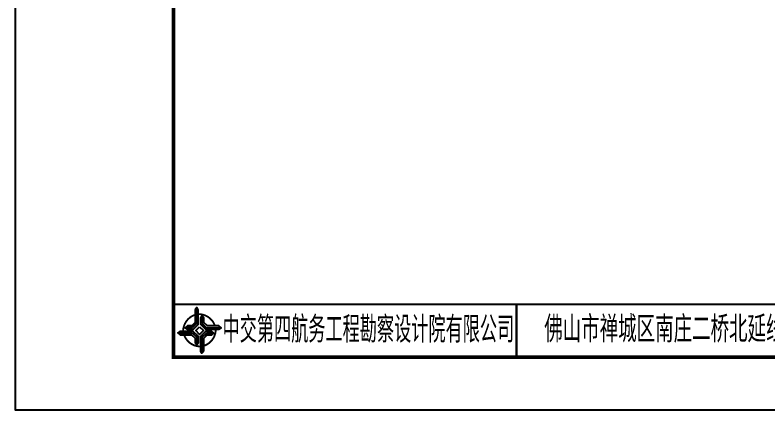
# Model space of a CAD drawing. Extents: x -1568 to -728, y -1287 to -990.
# Drawn here: x -1568.2 to -1425.6, y -1286.8 to -1212 of the extents above; entities that cross this region are included whole.
import ezdxf
from ezdxf.enums import TextEntityAlignment as Align

# ---------------------------------------------------------------- set-up
doc = ezdxf.new("R2010")
doc.units = 0
doc.header["$LTSCALE"] = 5
doc.layers.get('0').update_dxf_attribs({"linetype": 'CONTINUOUS'})
doc.layers.add('图框', color=7, linetype='CONTINUOUS')
doc.styles.get("Standard").update_dxf_attribs({"font": 'simplex1.shx', "width": 0.7, "bigfont": 'hztxt.shx'})

# ---------------------------------------------------------------- blocks, each defined once
blk = doc.blocks.new('tb')
at = {"lineweight": -3}
h = blk.add_hatch(color=256, dxfattribs=at)
h.paths.add_polyline_path([(-1.23, -0.13), (-3.78, -0.14), (-4.14, -0.41), (-1.4, -0.44), (-0.56, -1.24), (-0.54, -2.62), (-0.27, -2.2), (-0.26, -1.06)])
h.paths.add_polyline_path([(0.13, -1.08), (0.14, -3.86), (0.41, -4.26), (0.44, -1.24), (1.25, -0.43), (2.66, -0.43), (2.26, -0.16), (1.07, -0.15)])
h.paths.add_polyline_path([(1.08, 0.3), (3.62, 0.3), (4.02, 0.56), (1.25, 0.57), (0.43, 1.39), (0.43, 2.8), (0.16, 2.41), (0.15, 1.24)])
h.paths.add_polyline_path([(-0.28, 1.21), (-0.28, 3.99), (-0.56, 4.39), (-0.57, 1.41), (-1.38, 0.6), (-2.74, 0.56), (-2.33, 0.3), (-1.2, 0.29)])
for p, q in [((-0.56, 4.39), (-0.57, 1.41)), ((0.43, 2.8), (0.43, 1.39)), ((-1.38, 0.6), (-2.74, 0.56)), ((-0.57, 1.41), (-1.38, 0.6)), ((0.43, 1.39), (1.25, 0.57)), ((1.25, 0.57), (4.02, 0.56)), ((-4.14, -0.41), (-1.4, -0.44)), ((-1.4, -0.44), (-0.56, -1.24)), ((-0.56, -1.24), (-0.54, -2.62)), ((0.41, -4.26), (0.44, -1.24)), ((0.44, -1.24), (1.25, -0.43)), ((1.25, -0.43), (2.66, -0.43))]:
    blk.add_line(p, q, dxfattribs=at)
at = {"lineweight": -3, "flags": 128}
for points in [[(-0.9, 3.99), (-0.9, 1.58), (-1.53, 0.91), (-2.34, 0.91), (-2.74, 0.56), (-2.33, 0.3), (-1.2, 0.29), (-0.28, 1.21), (-0.28, 3.99), (-0.56, 4.39)], [(3.62, 0.92), (1.43, 0.92), (0.77, 1.54), (0.77, 2.38), (0.43, 2.8), (0.16, 2.41), (0.15, 1.24), (1.08, 0.3), (3.62, 0.3), (4.02, 0.56)], [(-0.04, 0.77), (0.68, 0.04), (-0.04, -0.69), (-0.77, 0.05)], [(-3.73, -0.76), (-1.54, -0.76), (-0.89, -1.39), (-0.89, -2.21), (-0.54, -2.62), (-0.27, -2.2), (-0.26, -1.06), (-1.23, -0.13), (-3.78, -0.14), (-4.14, -0.41)], [(0.75, -3.85), (0.75, -1.43), (1.4, -0.78), (2.26, -0.78), (2.66, -0.43), (2.26, -0.16), (1.07, -0.15), (0.13, -1.08), (0.14, -3.86), (0.41, -4.26)]]:
    blk.add_lwpolyline(points, close=True, dxfattribs=at)
at = {"lineweight": -3, "const_width": 0.35, "flags": 128}
for points in [[(-0.9, 3.02, 0.324167), (-3.16, -0.14)], [(2.88, 0.92, 0.324403), (-0.24, 3.15)], [(0.75, -2.86, 0.325418), (3.02, 0.26)], [(-2.98, -0.76, 0.322976), (0.14, -2.98)]]:
    blk.add_lwpolyline(points, format="xyb", dxfattribs=at)

msp = doc.modelspace()

# ---------------------------------------------------------------- linework, layer by layer
msp.add_lwpolyline([(-1148.20035, -1286.82642), (-1148.20035, -989.82642), (-1568.20035, -989.82642), (-1568.20035, -1286.82642)], close=True)
msp.add_lwpolyline([(-1148.20035, -1286.82642), (-1148.20035, -989.82642), (-1568.20035, -989.82642), (-1568.20035, -1286.82642)], close=True)
at = {"layer": '图框'}
for points, const_width in [([(-1158.20035, -999.82642), (-1538.20035, -999.82642), (-1538.20035, -1276.82642), (-1158.20035, -1276.82642), (-1158.20035, -999.82642)], 0.7), ([(-1538.20035, -1266.82642), (-1158.20035, -1266.82642)], 0.4), ([(-1473.20035, -1266.82642), (-1473.20035, -1276.82642)], 0.4)]:
    msp.add_lwpolyline(points, dxfattribs=dict(at, const_width=const_width))

# ---------------------------------------------------------------- block references
at = {"layer": '图框', "lineweight": -3}
msp.add_blockref('tb', (-1533.20462, -1271.82108), dxfattribs=at)

# ---------------------------------------------------------------- texts
at = {"layer": '图框'}
for s, width, p in [('中交第四航务工程勘察设计院有限公司', 0.65, (-1501.26951, -1271.57798)), ('佛山市禅城区南庄二桥北延线道路工程', 0.7, (-1438.20035, -1271.51172))]:
    msp.add_text(s, height=5, dxfattribs=dict(at, width=width)).set_placement(p, align=Align.MIDDLE_CENTER)

doc.saveas('drawing.dxf')
